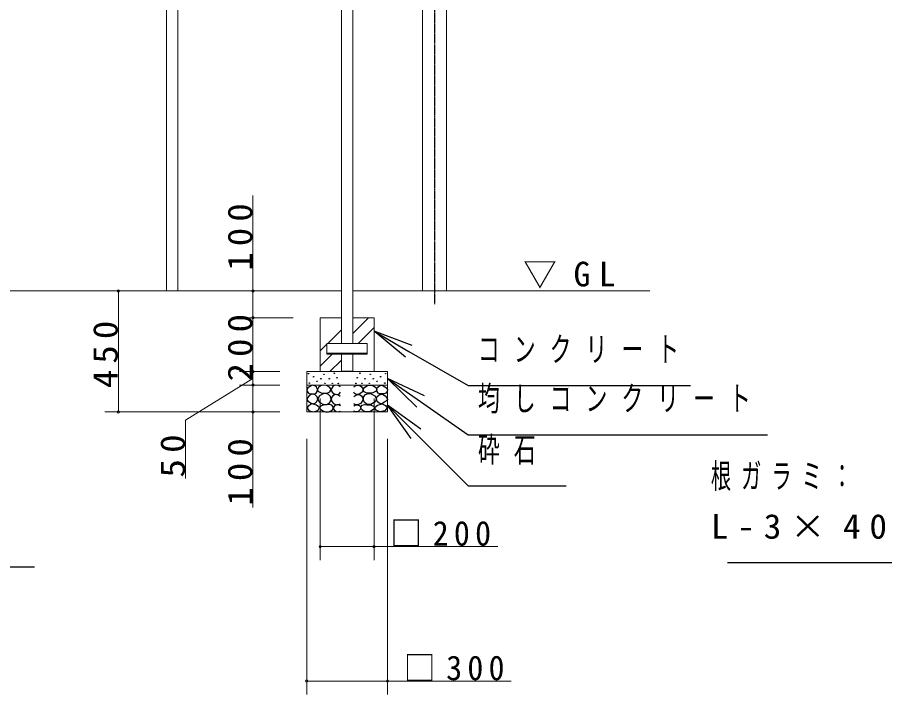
# Model space of a CAD drawing. Units: millimetres at full size. Extents: x -19540 to 51, y -990 to 13350.
# Drawn here: x -14075 to -10838, y 2050 to 4566 of the extents above; entities that cross this region are included whole.
import ezdxf

# ---------------------------------------------------------------- set-up
doc = ezdxf.new("R2010")
doc.units = ezdxf.units.MM
doc.linetypes.add('USER2', pattern=[6, 3, -1, 1, -1])
doc.layers.add('線', color=2, linetype='Continuous', lineweight=25)
doc.layers.add('補助', color=2, linetype='Continuous', lineweight=13)
doc.styles.add('ＭＳ ゴシック', font='')
doc.styles.get('ＭＳ ゴシック').set_extended_font_data('MS Gothic')

# ---------------------------------------------------------------- blocks, each defined once
blk = doc.blocks.new('dimension_origin')
at = {"color": 0, "linetype": 'Continuous', "lineweight": -2}
blk.add_circle((0, 0), 1.25, dxfattribs=at)
blk = doc.blocks.new('open_arrow')
at = {"color": 0, "linetype": 'Continuous', "lineweight": -2}
blk.add_lwpolyline([(7.5, 1.25), (0, 0), (7.5, -1.25)], dxfattribs=at)

msp = doc.modelspace()

# ---------------------------------------------------------------- linework, layer by layer
at = {"layer": '線', "color": 20, "linetype": 'USER2'}
msp.add_line((-12525, 6550.8), (-12525, 3500), dxfattribs=at)
at = {"layer": '線', "color": 7, "lineweight": 13}
for p, q in [((-13521.35, 6390), (-13521.35, 3550)), ((-13478.65, 6390), (-13478.65, 3550)), ((-12871.35, 6390), (-12871.35, 3355)), ((-12828.65, 6390), (-12828.65, 3355)), ((-12569.55, 6275), (-12569.55, 3550)), ((-12480.45, 6275), (-12480.45, 3550)), ((-15730.45, 3550), (-12871.35, 3550)), ((-12828.65, 3550), (-11725, 3550)), ((-12950, 3450), (-12950, 3250)), ((-12871.35, 3450), (-12950, 3450)), ((-12750, 3450), (-12828.65, 3450)), ((-12750, 3250), (-12750, 3450)), ((-12925, 3355), (-12925, 3315)), ((-12925, 3355), (-12775, 3355)), ((-12775, 3355), (-12775, 3315)), ((-12925, 3315), (-12775, 3315)), ((-12871.35, 3315), (-12871.35, 3250)), ((-12828.65, 3315), (-12828.65, 3250)), ((-13000, 3250), (-13000, 3200)), ((-12700, 3250), (-13000, 3250)), ((-12871.35, 3250), (-12828.65, 3250)), ((-12700, 3200), (-12700, 3250)), ((-13000, 3200), (-13000, 3100)), ((-12700, 3200), (-13000, 3200)), ((-12700, 3100), (-12700, 3200)), ((-13000, 3100), (-12700, 3100))]:
    msp.add_line(p, q, dxfattribs=at)
at = {"layer": '線'}
for p, q in [((-12925, 3318), (-12775, 3318)), ((-12871.35, 3252), (-12828.65, 3252))]:
    msp.add_line(p, q, dxfattribs=at)
for points in [[(-12977.551, 3199.402), (-12984.014, 3196.862), (-12990.225, 3193.382), (-12996.083, 3189.344), (-12999.731, 3183.877), (-12998.719, 3176.294), (-12993.711, 3169.935), (-12986.845, 3167.345), (-12979.136, 3167.084), (-12971.523, 3167.688), (-12965.194, 3170.252), (-12961.442, 3175.538), (-12960.125, 3181.976), (-12960.973, 3187.181), (-12963.927, 3192.115), (-12970.087, 3196.942)], [(-12938.127, 3199.493), (-12943.032, 3198.876), (-12948.669, 3196.79), (-12956.64, 3191.002), (-12960.292, 3184.086), (-12959.417, 3180.124), (-12955.696, 3175.707), (-12946.205, 3170.934), (-12936.235, 3169.49), (-12928.885, 3169.318), (-12921.369, 3170.842), (-12913.77, 3175.456), (-12910.016, 3181.653), (-12910.986, 3186.306), (-12915.693, 3191.654), (-12926.361, 3197.861)], [(-12761.873, 3199.493), (-12756.968, 3198.876), (-12751.331, 3196.79), (-12743.36, 3191.002), (-12739.708, 3184.086), (-12740.583, 3180.124), (-12744.304, 3175.707), (-12753.795, 3170.934), (-12763.765, 3169.49), (-12771.115, 3169.318), (-12778.631, 3170.842), (-12786.23, 3175.456), (-12789.984, 3181.653), (-12789.014, 3186.306), (-12784.307, 3191.654), (-12773.639, 3197.861)], [(-12722.449, 3199.402), (-12715.986, 3196.862), (-12709.775, 3193.382), (-12703.917, 3189.344), (-12700.269, 3183.877), (-12701.281, 3176.294), (-12706.289, 3169.935), (-12713.155, 3167.345), (-12720.864, 3167.084), (-12728.477, 3167.688), (-12734.806, 3170.252), (-12738.558, 3175.538), (-12739.875, 3181.976), (-12739.027, 3187.181), (-12736.073, 3192.115), (-12729.913, 3196.942)], [(-12980.086, 3166.45), (-12985.415, 3163.657), (-12990.859, 3159.479), (-12997.308, 3152.659), (-12999.731, 3145.855), (-12996.103, 3141.027), (-12989.592, 3136.666), (-12982.954, 3132.379), (-12976.284, 3130.329), (-12968.64, 3132.776), (-12962.343, 3139.201), (-12959.236, 3147.478), (-12960.759, 3155.994), (-12968.917, 3163.245)], [(-12950.831, 3135.163), (-12938.242, 3128.307), (-12924.883, 3127.324), (-12914.599, 3134.778), (-12909.747, 3146.515), (-12912.027, 3157.293), (-12918.936, 3165.436), (-12927.761, 3168.869), (-12938.938, 3167.598), (-12952.692, 3159.543), (-12958.669, 3148.678), (-12956.034, 3141.484)], [(-12749.169, 3135.163), (-12761.758, 3128.307), (-12775.117, 3127.324), (-12785.401, 3134.778), (-12790.253, 3146.515), (-12787.973, 3157.293), (-12781.064, 3165.436), (-12772.239, 3168.869), (-12761.062, 3167.598), (-12747.308, 3159.543), (-12741.331, 3148.678), (-12743.966, 3141.484)], [(-12719.914, 3166.45), (-12714.585, 3163.657), (-12709.141, 3159.479), (-12702.692, 3152.659), (-12700.269, 3145.855), (-12703.897, 3141.027), (-12710.408, 3136.666), (-12717.046, 3132.379), (-12723.716, 3130.329), (-12731.36, 3132.776), (-12737.657, 3139.201), (-12740.764, 3147.478), (-12739.241, 3155.994), (-12731.083, 3163.245)], [(-12980.905, 3130.517), (-12992.225, 3124.498), (-12999.036, 3115.683), (-12990.549, 3104.413), (-12972.114, 3100.299), (-12957.761, 3106.41), (-12952.335, 3116.782), (-12963.117, 3125.89)], [(-12923.802, 3126.373), (-12931.337, 3126.999), (-12939.479, 3125.562), (-12948.406, 3121.504), (-12952.723, 3116.102), (-12950.037, 3111.419), (-12944.074, 3106.912), (-12937.595, 3103.068), (-12930.289, 3100.695), (-12918.44, 3100.928), (-12908.124, 3105.02), (-12903.421, 3109.827), (-12901.367, 3115.561), (-12902.427, 3120.709), (-12906.503, 3125.292), (-12914.901, 3127.832)], [(-12776.198, 3126.373), (-12768.663, 3126.999), (-12760.521, 3125.562), (-12751.594, 3121.504), (-12747.277, 3116.102), (-12749.963, 3111.419), (-12755.926, 3106.912), (-12762.405, 3103.068), (-12769.711, 3100.695), (-12781.56, 3100.928), (-12791.876, 3105.02), (-12796.579, 3109.827), (-12798.633, 3115.561), (-12797.573, 3120.709), (-12793.497, 3125.292), (-12785.099, 3127.832)], [(-12719.095, 3130.517), (-12707.775, 3124.498), (-12700.964, 3115.683), (-12709.451, 3104.413), (-12727.886, 3100.299), (-12742.239, 3106.41), (-12747.665, 3116.782), (-12736.883, 3125.89)]]:
    msp.add_lwpolyline(points, close=True, dxfattribs=at)
for points in [[(-12875, 3193.299), (-12883.427, 3198.154), (-12892.11, 3199.636), (-12897.729, 3197.948), (-12902.883, 3194.249), (-12907.355, 3188.941), (-12909.22, 3182.209), (-12905.552, 3173.439), (-12897.496, 3167), (-12889.197, 3164.621), (-12881.971, 3165.733), (-12877.921, 3169.109), (-12875, 3173.654)], [(-12825, 3193.299), (-12816.573, 3198.154), (-12807.89, 3199.636), (-12802.271, 3197.948), (-12797.117, 3194.249), (-12792.645, 3188.941), (-12790.78, 3182.209), (-12794.448, 3173.439), (-12802.504, 3167), (-12810.803, 3164.621), (-12818.029, 3165.733), (-12822.079, 3169.109), (-12825, 3173.654)], [(-12875.317, 3157.178), (-12882.457, 3162.64), (-12890.526, 3165.099), (-12897.231, 3163.875), (-12903.199, 3160.03), (-12907.592, 3154.249), (-12909.22, 3147.039), (-12906.556, 3138.431), (-12900.348, 3131.513), (-12892.709, 3127.642), (-12885.139, 3126.761), (-12879.985, 3128.2), (-12875.317, 3130.88)], [(-12824.683, 3157.178), (-12817.543, 3162.64), (-12809.474, 3165.099), (-12802.769, 3163.875), (-12796.801, 3160.03), (-12792.408, 3154.249), (-12790.78, 3147.039), (-12793.444, 3138.431), (-12799.652, 3131.513), (-12807.291, 3127.642), (-12814.861, 3126.761), (-12820.015, 3128.2), (-12824.683, 3130.88)], [(-12875, 3122.642), (-12881.018, 3125.96), (-12888.308, 3126.761), (-12897.024, 3122.427), (-12901.298, 3115.671), (-12900.686, 3112.001), (-12897.813, 3107.75), (-12890.651, 3102.278), (-12883.238, 3100.462), (-12878.942, 3101.514), (-12875, 3103.631)], [(-12825, 3122.642), (-12818.982, 3125.96), (-12811.692, 3126.761), (-12802.976, 3122.427), (-12798.702, 3115.671), (-12799.314, 3112.001), (-12802.187, 3107.75), (-12809.349, 3102.278), (-12816.762, 3100.462), (-12821.058, 3101.514), (-12825, 3103.631)]]:
    msp.add_lwpolyline(points, dxfattribs=at)
for centre in [(-12993.394, 3242.177), (-12936.044, 3239.959), (-12897.583, 3244.091), (-12802.417, 3244.091), (-12763.956, 3239.959), (-12706.606, 3242.177), (-12990.225, 3207.323), (-12974.383, 3230.77), (-12961.392, 3213.977), (-12947.451, 3223.483), (-12932.559, 3206.373), (-12916.504, 3223.549), (-12904.881, 3206.521), (-12887.582, 3227.063), (-12882.717, 3205.98), (-12817.283, 3205.98), (-12812.418, 3227.063), (-12795.119, 3206.521), (-12783.496, 3223.549), (-12767.441, 3206.373), (-12752.549, 3223.483), (-12738.608, 3213.977), (-12725.617, 3230.77), (-12709.775, 3207.323)]:
    msp.add_circle(centre, 1, dxfattribs=at)
at = {"layer": '補助'}
for p, q in [((-13200, 3447), (-13200, 3904.286)), ((-13100, 3550), (-13750, 3550)), ((-13700, 3100), (-13700, 3550)), ((-13100, 3550), (-13250, 3550)), ((-13050, 3450), (-13250, 3450)), ((-13050, 3450), (-13250, 3450)), ((-13200, 3250), (-13200, 3450)), ((-12828.65, 3391.938), (-12770.588, 3450)), ((-12828.65, 3448.064), (-12826.714, 3450)), ((-12921.714, 3355), (-12871.35, 3405.364)), ((-12809.461, 3355), (-12750, 3414.461)), ((-12950, 3326.714), (-12925, 3351.714)), ((-12950, 3270.588), (-12905.588, 3315)), ((-12914.461, 3250), (-12871.35, 3293.111)), ((-13100, 3250), (-13250, 3250)), ((-13100, 3250), (-13250, 3250)), ((-13200, 3197), (-13200, 3253)), ((-13100, 3200), (-13250, 3200)), ((-13100, 3200), (-13250, 3200)), ((-13200, 2745.714), (-13200, 3203)), ((-12950, 3150), (-12950, 2550)), ((-12750, 3150), (-12750, 2550)), ((-13100, 3100), (-13750, 3100)), ((-13100, 3100), (-13250, 3100)), ((-13000, 3000), (-13000, 2050)), ((-12700, 3000), (-12700, 2050)), ((-12289.762, 2600), (-12950, 2600)), ((-12239.762, 2100), (-13000, 2100))]:
    msp.add_line(p, q, dxfattribs=at)
at = {"layer": '補助', "lineweight": 25}
for p, q in [((-12632.596, 3303.349), (-12750, 3400)), ((-12607.596, 3346.651), (-12750, 3400)), ((-12750, 3400), (-12620.096, 3325)), ((-12620.096, 3325), (-12400, 3197.927)), ((-12591.467, 3118.485), (-12700, 3225)), ((-12562.788, 3159.442), (-12700, 3225)), ((-12700, 3225), (-12577.127, 3138.964)), ((-12400, 3197.927), (-12350, 3197.927)), ((-12350, 3197.927), (-11573.411, 3197.927)), ((-12611.612, 3001.256), (-12700, 3125)), ((-12576.256, 3036.612), (-12700, 3125)), ((-12700, 3125), (-12593.934, 3018.934)), ((-12577.127, 3138.964), (-12400, 3014.938)), ((-12593.934, 3018.934), (-12400, 2825)), ((-12400, 3014.938), (-12350, 3014.938)), ((-12350, 3014.938), (-11287.094, 3014.938)), ((-12400, 2825), (-12350, 2825)), ((-12350, 2825), (-12035.625, 2825)), ((-10825, 2539.55), (-11435.973, 2539.55)), ((-15075, 2525), (-14012.094, 2525))]:
    msp.add_line(p, q, dxfattribs=at)
at = {"layer": '補助'}
msp.add_lwpolyline([(-13200, 3225), (-13450, 3069.048), (-13450, 2852.857)], dxfattribs=at)

# ---------------------------------------------------------------- block references
for name, p, xscale, yscale, rotation in [('dimension_origin', (-13700, 3550), 3.33, 3.33, 270), ('dimension_origin', (-13200, 3550), 3.33, 3.33, 90), ('dimension_origin', (-13200, 3450), 3.33, 3.33, 270), ('dimension_origin', (-13200, 3450), 3.33, 3.33, 270), ('dimension_origin', (-13200, 3250), 3.33, 3.33, 90), ('dimension_origin', (-13200, 3250), 3.33, 3.33, 90), ('open_arrow', (-13200, 3225), 0.001, 0.001, 212), ('dimension_origin', (-13200, 3200), 3.33, 3.33, 90), ('dimension_origin', (-13200, 3200), 3.33, 3.33, 270), ('dimension_origin', (-13700, 3100), 3.33, 3.33, 90), ('dimension_origin', (-13200, 3100), 3.33, 3.33, 270), ('dimension_origin', (-12750, 2600), 3.33, 3.33, 180), ('dimension_origin', (-12700, 2100), 3.33, 3.33, 180)]:
    msp.add_blockref(name, p, dxfattribs=dict(at, xscale=xscale, yscale=yscale, rotation=rotation))
at = {"layer": '補助', "xscale": 3.33, "yscale": 3.33}
for p in [(-12950, 2600), (-13000, 2100)]:
    msp.add_blockref('dimension_origin', p, dxfattribs=at)

# ---------------------------------------------------------------- texts
at = {"layer": '補助', "char_height": 91.64, "attachment_point": 8, "rotation": 90, "style": 'ＭＳ ゴシック'}
for s, insert in [('\\T1.33;\\W1.1;100', (-13201, 3761.429)), ('\\T1.33;\\W1.1;450', (-13701, 3325)), ('\\T1.33;\\W1.1;200', (-13201, 3350)), ('\\T1.34;\\W1.1;50', (-13451, 2948.095)), ('\\T1.33;\\W1.1;100', (-13201, 2888.571))]:
    msp.add_mtext(s, dxfattribs=dict(at, insert=insert))
at = {"layer": '補助', "char_height": 91.64, "style": 'ＭＳ ゴシック'}
for s, insert, attachment_point in [('\\T1.5;▽GL', (-12195.833, 3558.333), 7), ('\\T1.64;\\W0.65;コンクリート', (-12363.75, 3379.177), 1), ('\\T1.64;\\W0.65;均しコンクリート', (-12363.75, 3196.188), 1), ('\\T1.64;\\W0.65;砕石', (-12363.75, 3006.25), 1), ('\\T1.5;\\W0.6;根ガラミ：', (-11498.036, 2908.3), 1), ('\\T1.5;\\W1.05;L-3×40', (-11498.036, 2720.8), 1), ('\\T1.33;\\W0.95;□200', (-12492.619, 2601), 8), ('\\T1.33;\\W0.95;□300', (-12442.619, 2101), 8)]:
    msp.add_mtext(s, dxfattribs=dict(at, insert=insert, attachment_point=attachment_point))

doc.saveas('drawing.dxf')
